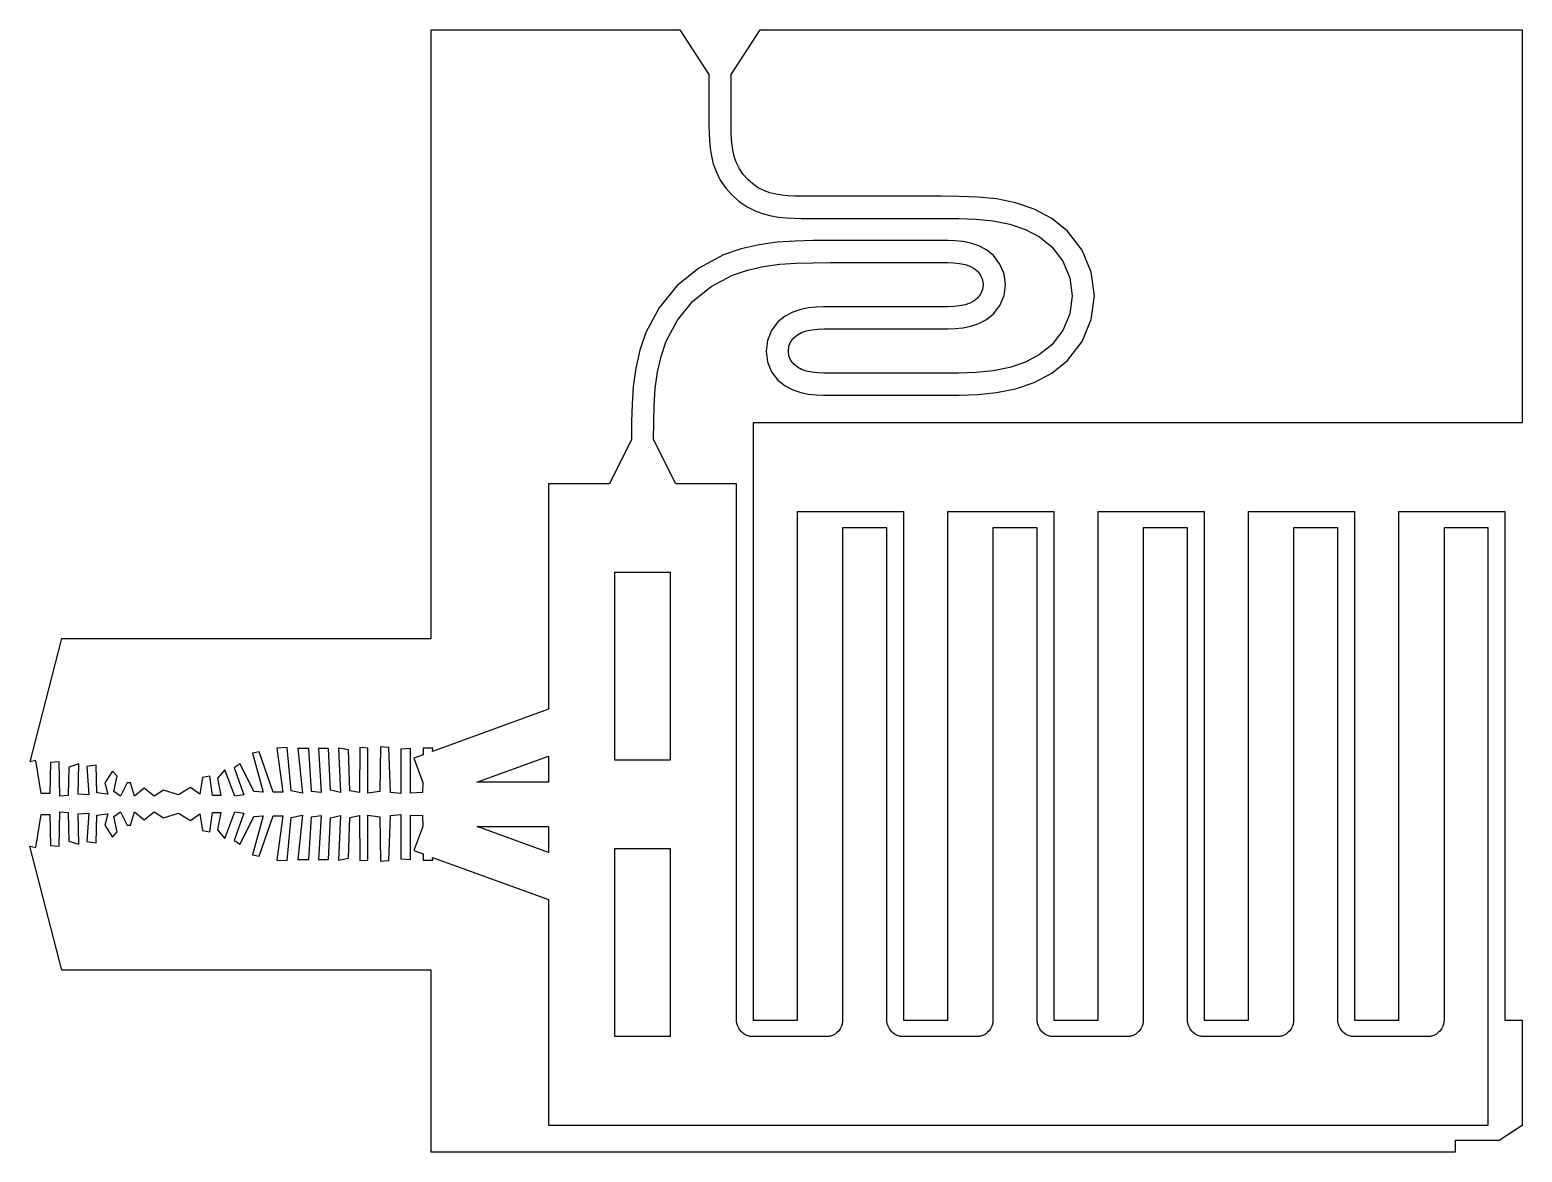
# Model space of a CAD drawing. Extents: x 40.4 to 53.9, y 0 to 10.2.
import ezdxf

# ---------------------------------------------------------------- set-up
doc = ezdxf.new("R2010")
doc.units = 0
doc.layers.add('L1D0', color=2, linetype='CONTINUOUS')

msp = doc.modelspace()

# ---------------------------------------------------------------- linework, layer by layer
at = {"layer": 'L1D0'}
for points in [[(44, 0), (44, 1.645), (40.659, 1.645), (40.37, 2.768), (40.425, 2.755), (40.473, 3.053), (40.551, 3.053), (40.557, 2.773), (40.634, 2.767), (40.64, 3.077), (40.718, 3.071), (40.724, 2.814), (40.814, 2.785), (40.808, 3.059), (40.903, 3.065), (40.885, 2.808), (40.969, 2.796), (40.975, 3.047), (41.076, 3.059), (41.047, 2.958), (41.118, 2.85), (41.16, 2.898), (41.13, 3.035), (41.19, 3.077), (41.25, 2.958), (41.28, 2.958), (41.316, 3.077), (41.405, 3.006), (41.495, 3.077), (41.578, 3.024), (41.716, 3.065), (41.823, 3), (41.907, 3.059), (41.931, 2.91), (41.997, 2.898), (42.021, 3.071), (42.098, 3.071), (42.068, 2.916), (42.134, 2.838), (42.224, 3.077), (42.307, 3.065), (42.218, 2.82), (42.272, 2.785), (42.397, 3.035), (42.481, 3.041), (42.385, 2.689), (42.445, 2.677), (42.57, 3.041), (42.66, 3.041), (42.604, 2.642), (42.697, 2.637), (42.733, 3.028), (42.836, 3.049), (42.795, 2.647), (42.893, 2.647), (42.919, 3.034), (43.006, 3.044), (42.98, 2.647), (43.073, 2.647), (43.089, 3.023), (43.181, 3.044), (43.161, 2.642), (43.253, 2.658), (43.264, 3.028), (43.351, 3.044), (43.356, 2.637), (43.428, 2.642), (43.428, 3.049), (43.536, 3.034), (43.542, 2.632), (43.619, 2.637), (43.634, 3.044), (43.727, 3.054), (43.727, 2.653), (43.815, 2.647), (43.815, 3.049), (43.923, 3.044), (43.924, 2.946), (43.845, 2.727), (43.927, 2.697), (43.928, 2.642), (44.015, 2.642), (44.014, 2.666), (45.063, 2.284), (45.063, 0.245), (53.563, 0.245), (53.563, 5.645), (53.163, 5.645), (53.163, 1.188), (53.162, 1.182), (53.162, 1.175), (53.161, 1.169), (53.159, 1.163), (53.158, 1.156), (53.152, 1.138), (53.14, 1.114), (53.124, 1.094), (53.114, 1.084), (53.094, 1.068), (53.07, 1.056), (53.052, 1.05), (53.045, 1.049), (53.039, 1.047), (53.033, 1.046), (53.026, 1.046), (53.02, 1.045), (52.346, 1.045), (52.34, 1.046), (52.333, 1.046), (52.327, 1.047), (52.321, 1.049), (52.314, 1.05), (52.296, 1.056), (52.272, 1.068), (52.252, 1.084), (52.242, 1.094), (52.226, 1.114), (52.214, 1.138), (52.208, 1.156), (52.207, 1.163), (52.205, 1.169), (52.204, 1.175), (52.204, 1.182), (52.203, 1.188), (52.203, 5.645), (51.803, 5.645), (51.803, 1.188), (51.802, 1.182), (51.802, 1.175), (51.801, 1.169), (51.799, 1.163), (51.798, 1.156), (51.792, 1.138), (51.78, 1.114), (51.764, 1.094), (51.754, 1.084), (51.734, 1.068), (51.71, 1.056), (51.692, 1.05), (51.685, 1.049), (51.679, 1.047), (51.673, 1.046), (51.666, 1.046), (51.66, 1.045), (50.986, 1.045), (50.98, 1.046), (50.973, 1.046), (50.967, 1.047), (50.961, 1.049), (50.954, 1.05), (50.936, 1.056), (50.912, 1.068), (50.892, 1.084), (50.882, 1.094), (50.866, 1.114), (50.854, 1.138), (50.848, 1.156), (50.847, 1.163), (50.845, 1.169), (50.844, 1.175), (50.844, 1.182), (50.843, 1.188), (50.843, 5.645), (50.443, 5.645), (50.443, 1.188), (50.442, 1.182), (50.442, 1.175), (50.441, 1.169), (50.439, 1.163), (50.438, 1.156), (50.432, 1.138), (50.42, 1.114), (50.404, 1.094), (50.394, 1.084), (50.374, 1.068), (50.35, 1.056), (50.332, 1.05), (50.325, 1.049), (50.319, 1.047), (50.313, 1.046), (50.306, 1.046), (50.3, 1.045), (49.626, 1.045), (49.62, 1.046), (49.613, 1.046), (49.607, 1.047), (49.601, 1.049), (49.594, 1.05), (49.576, 1.056), (49.552, 1.068), (49.532, 1.084), (49.522, 1.094), (49.506, 1.114), (49.494, 1.138), (49.488, 1.156), (49.487, 1.163), (49.485, 1.169), (49.484, 1.175), (49.484, 1.182), (49.483, 1.188), (49.483, 5.645), (49.083, 5.645), (49.083, 1.188), (49.082, 1.182), (49.082, 1.175), (49.081, 1.169), (49.079, 1.163), (49.078, 1.156), (49.072, 1.138), (49.06, 1.114), (49.044, 1.094), (49.034, 1.084), (49.014, 1.068), (48.99, 1.056), (48.972, 1.05), (48.965, 1.049), (48.959, 1.047), (48.953, 1.046), (48.946, 1.046), (48.94, 1.045), (48.266, 1.045), (48.26, 1.046), (48.253, 1.046), (48.247, 1.047), (48.241, 1.049), (48.234, 1.05), (48.216, 1.056), (48.192, 1.068), (48.172, 1.084), (48.162, 1.094), (48.146, 1.114), (48.134, 1.138), (48.128, 1.156), (48.127, 1.163), (48.125, 1.169), (48.124, 1.175), (48.124, 1.182), (48.123, 1.188), (48.123, 5.645), (47.723, 5.645), (47.723, 1.188), (47.722, 1.182), (47.722, 1.175), (47.721, 1.169), (47.719, 1.163), (47.718, 1.156), (47.712, 1.138), (47.7, 1.114), (47.684, 1.094), (47.674, 1.084), (47.654, 1.068), (47.63, 1.056), (47.612, 1.05), (47.605, 1.049), (47.599, 1.047), (47.593, 1.046), (47.586, 1.046), (47.58, 1.045), (46.906, 1.045), (46.9, 1.046), (46.893, 1.046), (46.887, 1.047), (46.881, 1.049), (46.874, 1.05), (46.856, 1.056), (46.832, 1.068), (46.812, 1.084), (46.802, 1.094), (46.786, 1.114), (46.774, 1.138), (46.768, 1.156), (46.767, 1.163), (46.765, 1.169), (46.764, 1.175), (46.764, 1.182), (46.763, 1.188), (46.763, 6.045), (46.213, 6.045), (46.013, 6.445), (46.014, 6.601), (46.017, 6.754), (46.028, 6.906), (46.048, 7.054), (46.08, 7.197), (46.127, 7.333), (46.23, 7.525), (46.366, 7.692), (46.533, 7.828), (46.725, 7.931), (46.861, 7.978), (47.004, 8.01), (47.152, 8.03), (47.304, 8.041), (47.457, 8.044), (47.613, 8.045), (48.672, 8.045), (48.728, 8.043), (48.781, 8.037), (48.83, 8.027), (48.874, 8.012), (48.913, 7.992), (48.943, 7.967), (48.971, 7.931), (48.989, 7.889), (48.994, 7.845), (48.989, 7.801), (48.971, 7.759), (48.943, 7.723), (48.913, 7.698), (48.874, 7.678), (48.83, 7.663), (48.781, 7.653), (48.728, 7.647), (48.672, 7.645), (47.55, 7.645), (47.484, 7.642), (47.415, 7.635), (47.344, 7.621), (47.272, 7.597), (47.203, 7.56), (47.138, 7.508), (47.08, 7.432), (47.043, 7.342), (47.03, 7.245), (47.043, 7.148), (47.08, 7.058), (47.138, 6.982), (47.203, 6.93), (47.272, 6.893), (47.344, 6.869), (47.415, 6.855), (47.484, 6.848), (47.55, 6.845), (48.613, 6.845), (48.778, 6.846), (48.946, 6.852), (49.116, 6.869), (49.287, 6.904), (49.455, 6.961), (49.615, 7.045), (49.758, 7.161), (49.889, 7.331), (49.972, 7.531), (50, 7.745), (49.972, 7.959), (49.889, 8.159), (49.758, 8.329), (49.615, 8.445), (49.455, 8.529), (49.287, 8.586), (49.116, 8.621), (48.946, 8.638), (48.778, 8.644), (48.613, 8.645), (47.351, 8.645), (47.29, 8.646), (47.23, 8.649), (47.173, 8.655), (47.118, 8.664), (47.065, 8.677), (47.015, 8.695), (46.96, 8.722), (46.909, 8.756), (46.864, 8.796), (46.824, 8.841), (46.79, 8.892), (46.763, 8.947), (46.745, 8.997), (46.732, 9.05), (46.723, 9.105), (46.717, 9.162), (46.714, 9.222), (46.713, 9.283), (46.713, 9.745), (46.976, 10.15), (53.87, 10.15), (53.87, 6.595), (46.913, 6.595), (46.913, 1.195), (47.313, 1.195), (47.313, 5.795), (48.273, 5.795), (48.273, 1.195), (48.673, 1.195), (48.673, 5.795), (49.633, 5.795), (49.633, 1.195), (50.033, 1.195), (50.033, 5.795), (50.993, 5.795), (50.993, 1.195), (51.393, 1.195), (51.393, 5.795), (52.353, 5.795), (52.353, 1.195), (52.753, 1.195), (52.753, 5.795), (53.713, 5.795), (53.713, 1.195), (53.87, 1.195), (53.87, 0.24), (53.663, 0.105), (53.263, 0.105), (53.263, 0)], [(40.64, 3.22), (40.634, 3.53), (40.557, 3.524), (40.551, 3.244), (40.473, 3.244), (40.425, 3.542), (40.372, 3.529), (40.659, 4.645), (44, 4.645), (44, 10.15), (46.25, 10.15), (46.513, 9.745), (46.513, 9.281), (46.514, 9.215), (46.518, 9.147), (46.525, 9.079), (46.536, 9.009), (46.553, 8.939), (46.578, 8.869), (46.616, 8.792), (46.665, 8.719), (46.722, 8.654), (46.787, 8.597), (46.86, 8.548), (46.937, 8.51), (47.007, 8.485), (47.077, 8.468), (47.147, 8.457), (47.215, 8.45), (47.283, 8.446), (47.349, 8.445), (48.613, 8.445), (48.774, 8.444), (48.932, 8.438), (49.086, 8.423), (49.235, 8.393), (49.376, 8.345), (49.504, 8.277), (49.614, 8.189), (49.715, 8.058), (49.777, 7.907), (49.798, 7.745), (49.777, 7.583), (49.715, 7.432), (49.614, 7.301), (49.504, 7.213), (49.376, 7.145), (49.235, 7.097), (49.086, 7.067), (48.932, 7.052), (48.774, 7.046), (48.613, 7.045), (47.554, 7.045), (47.498, 7.047), (47.445, 7.053), (47.396, 7.063), (47.352, 7.078), (47.313, 7.098), (47.283, 7.123), (47.255, 7.159), (47.237, 7.201), (47.232, 7.245), (47.237, 7.289), (47.255, 7.331), (47.283, 7.367), (47.313, 7.392), (47.352, 7.412), (47.396, 7.427), (47.445, 7.437), (47.498, 7.443), (47.554, 7.445), (48.676, 7.445), (48.742, 7.448), (48.811, 7.455), (48.882, 7.469), (48.954, 7.493), (49.023, 7.53), (49.088, 7.582), (49.146, 7.658), (49.183, 7.748), (49.196, 7.845), (49.183, 7.942), (49.146, 8.032), (49.088, 8.108), (49.023, 8.16), (48.954, 8.197), (48.882, 8.221), (48.811, 8.235), (48.742, 8.242), (48.676, 8.245), (47.613, 8.245), (47.454, 8.244), (47.294, 8.24), (47.132, 8.229), (46.969, 8.207), (46.806, 8.17), (46.645, 8.115), (46.421, 7.996), (46.224, 7.834), (46.062, 7.637), (45.943, 7.413), (45.888, 7.252), (45.851, 7.089), (45.829, 6.926), (45.818, 6.764), (45.814, 6.604), (45.813, 6.445), (45.613, 6.045), (45.063, 6.045), (45.063, 4.006), (44.013, 3.624), (44.015, 3.655), (43.928, 3.655), (43.927, 3.593), (43.845, 3.563), (43.924, 3.344), (43.923, 3.253), (43.815, 3.248), (43.815, 3.65), (43.727, 3.644), (43.727, 3.243), (43.634, 3.253), (43.619, 3.66), (43.542, 3.665), (43.536, 3.263), (43.428, 3.248), (43.428, 3.655), (43.356, 3.66), (43.351, 3.253), (43.264, 3.269), (43.253, 3.639), (43.161, 3.655), (43.181, 3.253), (43.089, 3.274), (43.073, 3.65), (42.98, 3.65), (43.006, 3.253), (42.919, 3.263), (42.893, 3.65), (42.795, 3.65), (42.836, 3.248), (42.733, 3.269), (42.697, 3.66), (42.604, 3.655), (42.66, 3.256), (42.57, 3.256), (42.445, 3.62), (42.385, 3.608), (42.481, 3.256), (42.397, 3.262), (42.272, 3.512), (42.218, 3.477), (42.307, 3.232), (42.224, 3.22), (42.134, 3.459), (42.068, 3.381), (42.098, 3.226), (42.021, 3.226), (41.997, 3.399), (41.931, 3.387), (41.907, 3.238), (41.823, 3.297), (41.716, 3.232), (41.578, 3.273), (41.495, 3.22), (41.405, 3.291), (41.316, 3.22), (41.28, 3.339), (41.25, 3.339), (41.19, 3.22), (41.13, 3.262), (41.16, 3.399), (41.118, 3.447), (41.047, 3.339), (41.076, 3.238), (40.975, 3.25), (40.969, 3.501), (40.885, 3.489), (40.903, 3.232), (40.808, 3.238), (40.814, 3.512), (40.724, 3.483), (40.718, 3.226)], [(45.663, 3.545), (45.663, 5.245), (46.163, 5.245), (46.163, 3.545)], [(44.415, 3.345), (45.063, 3.581), (45.063, 3.345)], [(45.063, 2.71), (44.416, 2.945), (45.063, 2.945)], [(45.663, 1.045), (45.663, 2.745), (46.163, 2.745), (46.163, 1.045)]]:
    msp.add_lwpolyline(points, close=True, dxfattribs=at)

doc.saveas('drawing.dxf')
